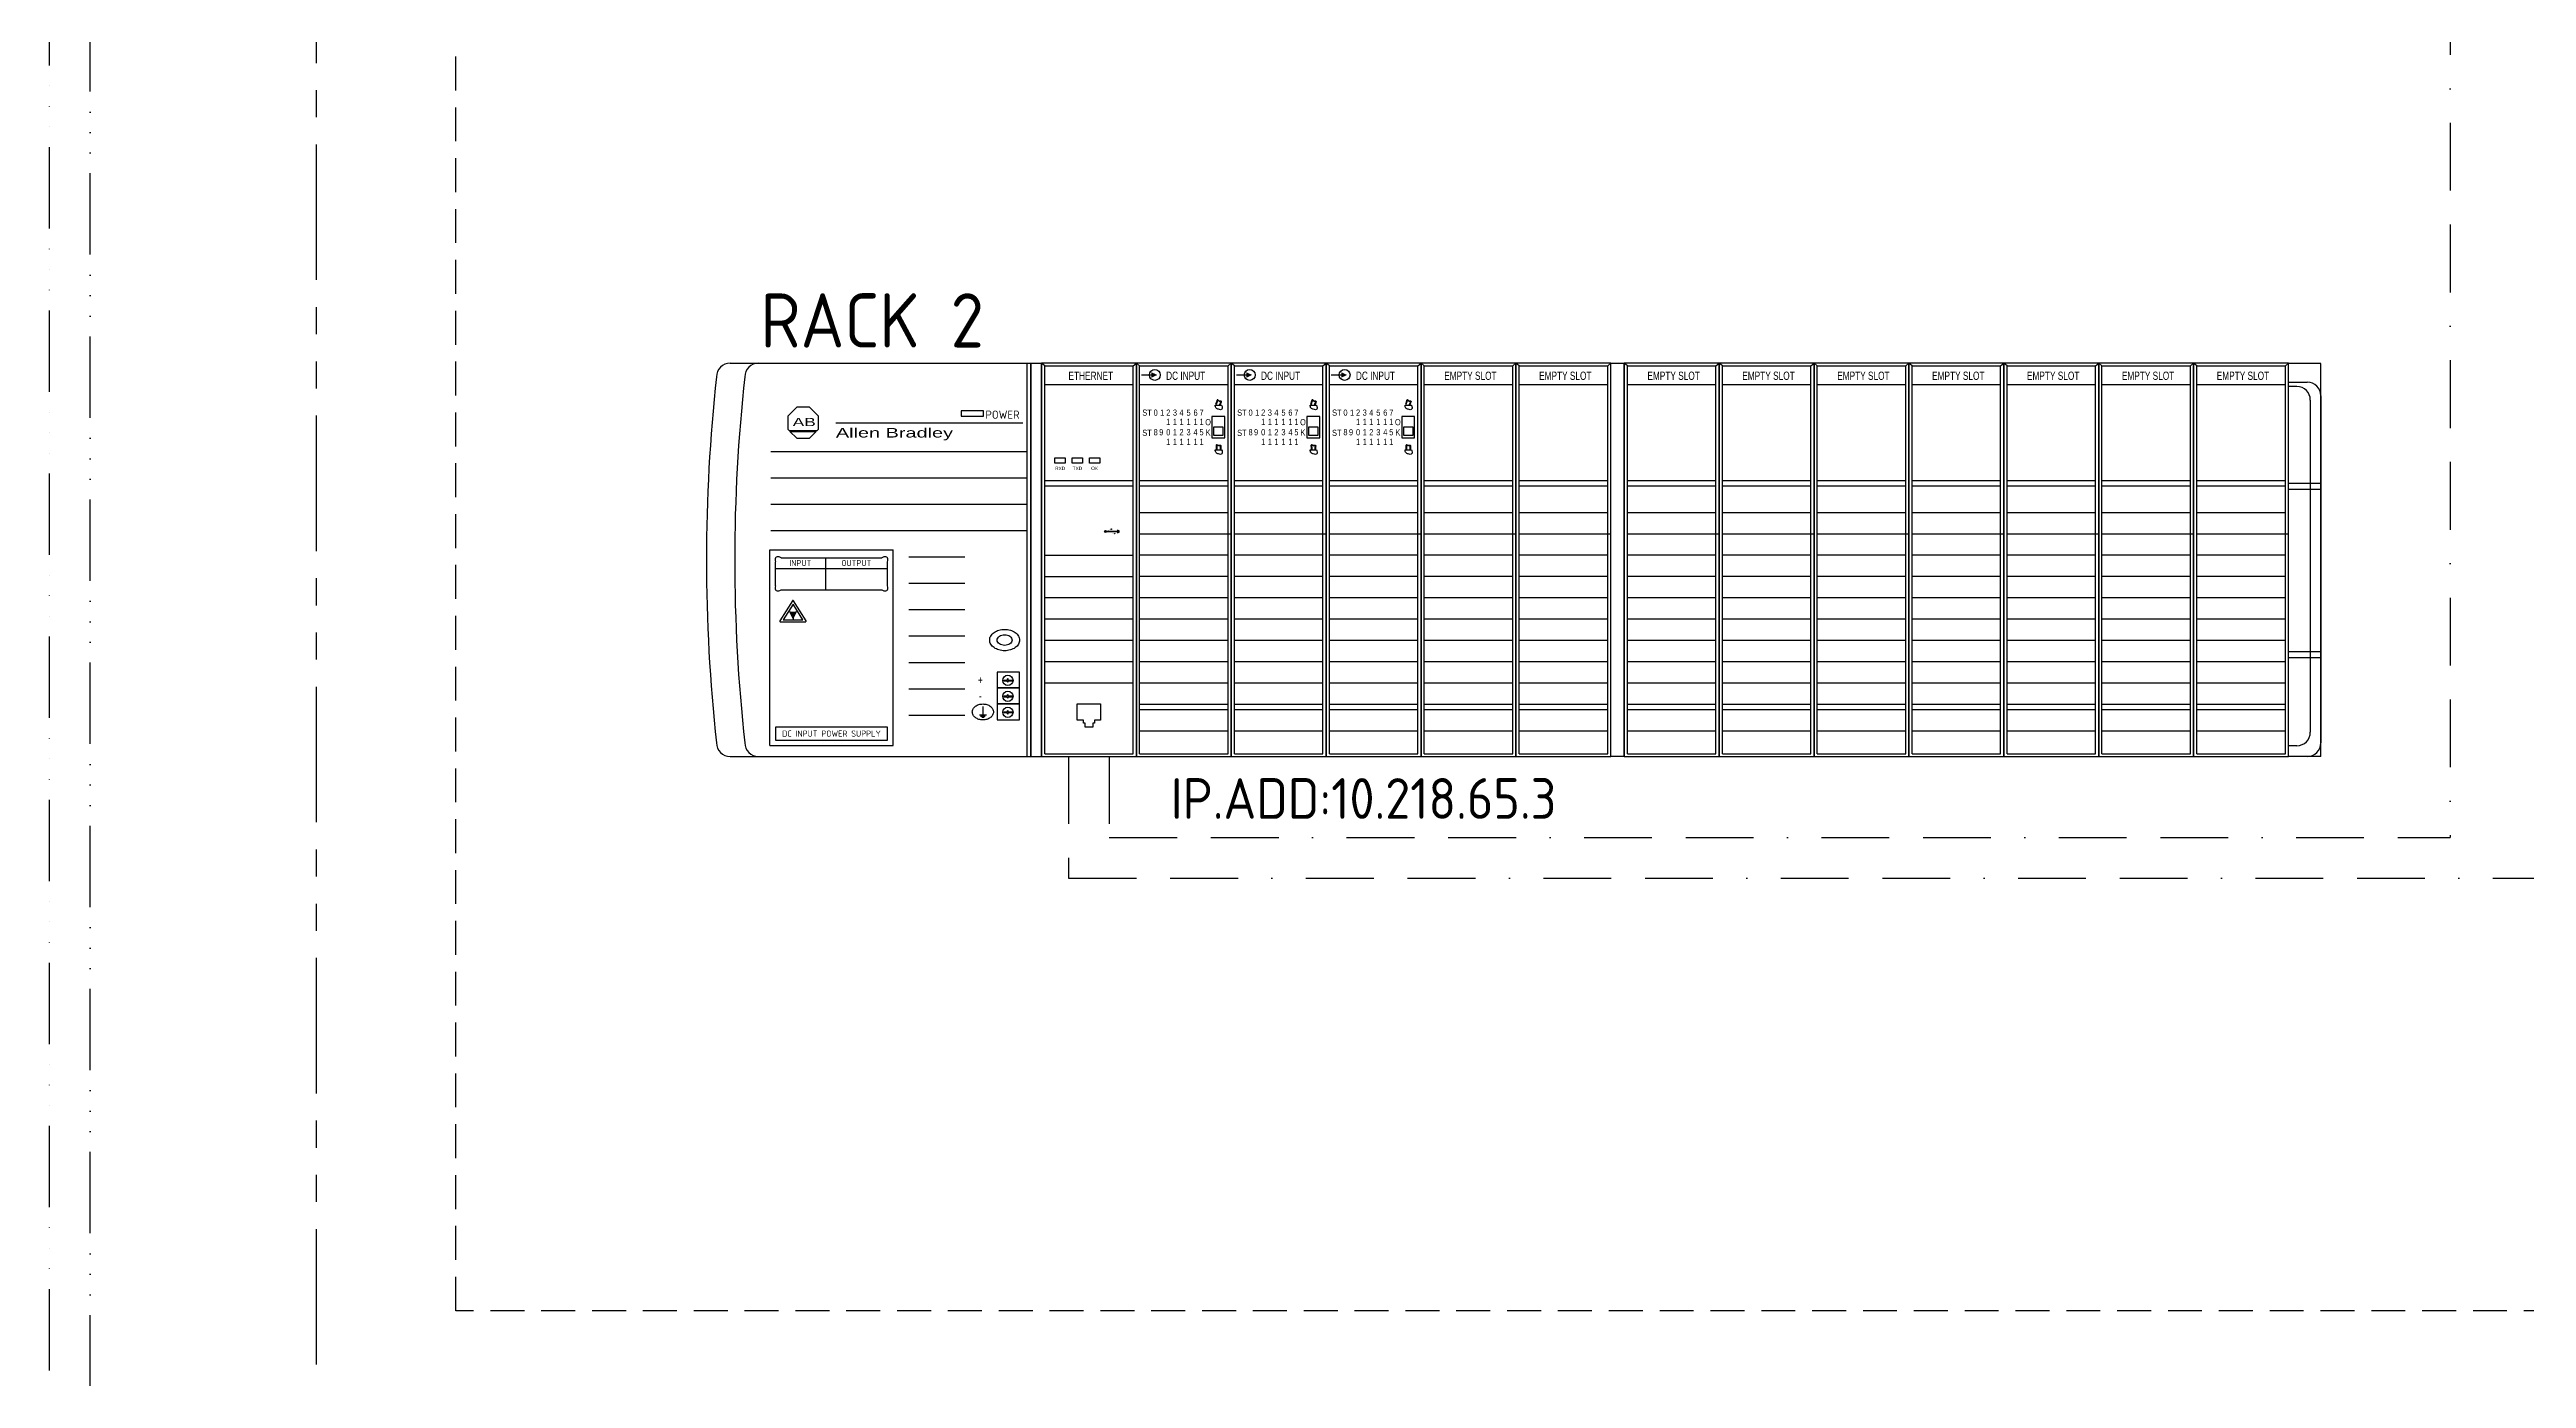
# Model space of a CAD drawing. Header units: inches. Extents: x -3706 to 19254, y 6721 to 14509.
# Drawn here: x 9928 to 11756, y 10017 to 10997 of the extents above; entities that cross this region are included whole.
import ezdxf
from ezdxf.enums import TextEntityAlignment as Align

# ---------------------------------------------------------------- set-up
doc = ezdxf.new("R2010")
doc.units = ezdxf.units.IN
doc.header["$LTSCALE"] = 100
doc.header["$MEASUREMENT"] = 0
for name, pattern in [('ACAD_ISO14W100', [24, 12, -3, 0, -3, 0, -3, 0, -3]), ('BORDER', [1.75, 0.5, -0.25, 0.5, -0.25, 0, -0.25]), ('HIDDEN', [0.375, 0.25, -0.125]), ('PHANTOM', [2.5, 1.25, -0.25, 0.25, -0.25, 0.25, -0.25])]:
    doc.linetypes.add(name, pattern=pattern)
doc.layers.add('NOTATIONS', color=7, linetype='Continuous')
doc.layers.add('STEXT', color=2, linetype='Continuous')
doc.styles.add('ALLEN', font='swissi.ttf', dxfattribs={"width": 1.5})
doc.styles.add('ISO3098B', font='iso3098b.shx')
doc.styles.add('STYLE1', font='isocp2.shx', dxfattribs={"height": 25})

# ---------------------------------------------------------------- blocks, each defined once
blk = doc.blocks.new('1756-DI')
at = {"color": 2, "linetype": 'Continuous'}
for p, q in [((6197.89, 4042.65), (6197.89, 4187.64)), ((6197.89, 4042.65), (6197.89, 4187.64)), ((6197.89, 4187.64), (6197.89, 4042.65)), ((6232.89, 4187.64), (6197.89, 4187.64)), ((6197.89, 4042.65), (6197.89, 4187.64)), ((6197.89, 4042.65), (6197.89, 4187.64)), ((6199.07, 4162.11), (6199.07, 4186.66)), ((6199.07, 4186.66), (6231.71, 4186.66)), ((6199.07, 4043.63), (6199.07, 4186.66)), ((6231.71, 4043.63), (6231.71, 4186.66)), ((6232.89, 4042.65), (6232.89, 4187.64)), ((6199.07, 4179.79), (6231.71, 4179.79)), ((6197.89, 4042.65), (6232.89, 4042.65))]:
    blk.add_line(p, q, dxfattribs=at)
for points in [[(6199.07, 4186.66), (6197.89, 4187.64)], [(6199.07, 4186.66), (6197.89, 4187.64)], [(6231.71, 4186.66), (6232.89, 4187.64)], [(6199.79, 4183.33), (6203.88, 4183.33)], [(6227.51, 4173.63), (6227.1, 4172.49)], [(6227.66, 4173.36), (6227.32, 4172.42)], [(6228.23, 4173.9), (6228.77, 4173.7)], [(6228.75, 4172.96), (6228.41, 4172.02)], [(6229.04, 4173.07), (6228.62, 4171.94)], [(6227.32, 4156.91), (6227.32, 4155.73)], [(6227.92, 4157.4), (6228.51, 4157.4)], [(6228.98, 4156.91), (6228.98, 4155.73)], [(6227.56, 4156.71), (6227.56, 4155.73)], [(6228.75, 4156.71), (6228.75, 4155.73)], [(6199.07, 4144.44), (6231.71, 4144.44)], [(6199.07, 4142.47), (6231.71, 4142.47)], [(6199.07, 4132.65), (6231.71, 4132.65)], [(6199.07, 4124.8), (6232.89, 4124.8)], [(6199.07, 4116.94), (6231.71, 4116.94)], [(6199.07, 4109.08), (6231.71, 4109.08)], [(6199.07, 4101.23), (6231.71, 4101.23)], [(6199.07, 4093.37), (6231.71, 4093.37)], [(6199.07, 4085.52), (6231.71, 4085.52)], [(6199.07, 4077.66), (6231.71, 4077.66)], [(6199.07, 4069.8), (6231.71, 4069.8)], [(6199.07, 4061.95), (6231.71, 4061.95)], [(6199.07, 4059.98), (6231.71, 4059.98)], [(6199.07, 4052.13), (6231.71, 4052.13)], [(6199.07, 4043.63), (6231.71, 4043.63)]]:
    blk.add_lwpolyline(points, dxfattribs=at)
for points in [[(6225.78, 4160.15), (6230.52, 4160.15), (6230.52, 4168), (6225.78, 4168)], [(6226.38, 4161.13), (6229.93, 4161.13), (6229.93, 4164.07), (6226.38, 4164.07)]]:
    blk.add_lwpolyline(points, close=True, dxfattribs=at)
for points in [[(6228.15, 4170.71, -0.119506), (6227.7, 4170.82, -0.104857), (6227.32, 4171.14, -0.089155), (6227.06, 4171.62, -0.080535), (6226.97, 4172.19), (6229.34, 4172.19)], [(6228.23, 4173.9, 0.094503), (6227.95, 4174.11, 0.201996), (6227.72, 4174.13, 0.204226), (6227.57, 4173.97, 0.095925), (6227.51, 4173.63, 0.051944)], [(6228.38, 4173.63, 0.094503), (6228.1, 4173.84, 0.201996), (6227.87, 4173.87, 0.204226), (6227.72, 4173.7, 0.095925), (6227.66, 4173.36, 0.051944)], [(6229.34, 4172.19, -0.083943), (6229.57, 4171.3, -0.185954), (6229.42, 4170.71, -0.227593), (6228.93, 4170.5, -0.109754), (6228.15, 4170.71, -0.05674)], [(6228.38, 4173.63, -0.0954), (6228.71, 4173.62, -0.1984), (6228.9, 4173.48, -0.1984), (6228.91, 4173.26, -0.0954), (6228.75, 4172.96, -0.051904)], [(6228.66, 4173.74, -0.0954), (6229, 4173.73, -0.1984), (6229.18, 4173.59, -0.1984), (6229.2, 4173.37, -0.0954), (6229.04, 4173.07, -0.051904)], [(6227.92, 4157.4, 0.094568), (6227.59, 4157.51, 0.201764), (6227.36, 4157.46, 0.203993), (6227.27, 4157.24, 0.095994), (6227.32, 4156.91, 0.052022)], [(6228.15, 4157.2, 0.094568), (6227.83, 4157.31, 0.201764), (6227.6, 4157.26, 0.203993), (6227.51, 4157.05, 0.095994), (6227.56, 4156.71, 0.052022)], [(6228.15, 4157.2, -0.095462), (6228.47, 4157.31, -0.198168), (6228.69, 4157.25, -0.198168), (6228.79, 4157.04, -0.095462), (6228.75, 4156.71, -0.05198)], [(6228.39, 4157.4, -0.095462), (6228.71, 4157.5, -0.198168), (6228.93, 4157.45, -0.198168), (6229.03, 4157.24, -0.095462), (6228.98, 4156.91, -0.05198)], [(6228.15, 4154.26, -0.119506), (6227.7, 4154.37, -0.104857), (6227.32, 4154.69, -0.089155), (6227.06, 4155.16, -0.080535), (6226.97, 4155.73), (6229.34, 4155.73)], [(6229.34, 4155.73, -0.083943), (6229.57, 4154.84, -0.185954), (6229.42, 4154.25, -0.227593), (6228.93, 4154.05, -0.109754), (6228.15, 4154.26, -0.05674)]]:
    blk.add_lwpolyline(points, format="xyb", dxfattribs=at)
blk.add_circle((6204.7, 4183.33), 2.01, dxfattribs=at)
at = {"color": 2}
for points in [[(6203.44, 4184.34), (6205.63, 4183.33), (6203.44, 4182.31)], [(6203.44, 4184.34), (6203.44, 4182.31), (6203.44, 4184.34)]]:
    blk.add_solid(points, dxfattribs=at)
at = {"layer": 'NOTATIONS', "color": 2, "width": 0.75}
for s, height, p in [('ST', 2.283, (6200.07, 4169.44)), ('0', 2.28, (6204.25, 4169.44)), ('1', 2.28, (6206.7, 4169.44)), ('2', 2.28, (6208.9, 4169.44)), ('1', 2.28, (6208.9, 4166.02)), ('3', 2.28, (6211.36, 4169.44)), ('1', 2.28, (6211.36, 4166.02)), ('4', 2.28, (6213.77, 4169.44)), ('1', 2.28, (6213.77, 4166.02)), ('5', 2.28, (6216.38, 4169.44)), ('1', 2.28, (6216.38, 4166.02)), ('6', 2.28, (6218.95, 4169.44)), ('1', 2.28, (6218.95, 4166.02)), ('7', 2.28, (6221.16, 4169.44)), ('1', 2.28, (6221.16, 4166.02)), ('ST', 2.283, (6200.07, 4162)), ('8', 2.28, (6204.25, 4162.21)), ('9', 2.28, (6206.29, 4162.21)), ('0', 2.28, (6208.9, 4162.21)), ('1', 2.28, (6208.9, 4158.65)), ('1', 2.28, (6211.36, 4162.21)), ('1', 2.28, (6211.36, 4158.65)), ('2', 2.28, (6213.77, 4162.21)), ('1', 2.28, (6213.77, 4158.65)), ('3', 2.28, (6216.38, 4162.21)), ('1', 2.28, (6216.38, 4158.65)), ('4', 2.28, (6218.95, 4162.21)), ('1', 2.28, (6218.95, 4158.65)), ('5', 2.28, (6221.16, 4162.21)), ('1', 2.28, (6221.16, 4158.65))]:
    blk.add_text(s, height=height, dxfattribs=at).set_placement(p, align=Align.MIDDLE_LEFT)
for s, p in [('O', (6224.33, 4165.93)), ('K', (6224.33, 4162.12))]:
    blk.add_text(s, height=2.28, dxfattribs=at).set_placement(p, align=Align.MIDDLE_CENTER)
at = {"layer": 'STEXT', "color": 2, "width": 0.75}
blk.add_text('DC INPUT', height=3.044, dxfattribs=at).set_placement((6216.07, 4180.61), align=Align.BOTTOM_CENTER)
blk = doc.blocks.new('1756-N2')
at = {"color": 3, "linetype": 'Continuous'}
for p, q in [((6404.4, 4187.64), (6369.4, 4187.64)), ((6369.4, 4042.65), (6369.4, 4187.64)), ((6369.4, 4187.64), (6369.4, 4042.65)), ((6369.4, 4042.65), (6369.4, 4187.64)), ((6370.59, 4186.66), (6403.22, 4186.66)), ((6370.59, 4162.11), (6370.59, 4186.66)), ((6370.59, 4043.63), (6370.59, 4186.66)), ((6403.22, 4162.11), (6403.22, 4186.66)), ((6403.22, 4043.63), (6403.22, 4186.66)), ((6404.4, 4042.65), (6404.4, 4187.64)), ((6370.59, 4179.79), (6403.22, 4179.79)), ((6369.4, 4042.65), (6404.4, 4042.65))]:
    blk.add_line(p, q, dxfattribs=at)
for points in [[(6370.59, 4186.66), (6369.4, 4187.64)], [(6370.59, 4186.66), (6369.4, 4187.64)], [(6403.22, 4186.66), (6404.4, 4187.64)], [(6403.22, 4186.66), (6404.4, 4187.64)], [(6403.22, 4130.69), (6403.22, 4178.8)], [(6370.59, 4144.44), (6403.22, 4144.44)], [(6370.59, 4142.47), (6403.22, 4142.47)], [(6370.59, 4132.65), (6403.22, 4132.65)], [(6370.59, 4124.8), (6404.4, 4124.8)], [(6370.59, 4116.94), (6403.22, 4116.94)], [(6370.59, 4109.08), (6403.22, 4109.08)], [(6370.59, 4101.23), (6403.22, 4101.23)], [(6370.59, 4093.37), (6403.22, 4093.37)], [(6370.59, 4085.52), (6403.22, 4085.52)], [(6370.59, 4077.66), (6403.22, 4077.66)], [(6370.59, 4069.8), (6403.22, 4069.8)], [(6370.59, 4061.95), (6403.22, 4061.95)], [(6370.59, 4059.98), (6403.22, 4059.98)], [(6370.59, 4052.13), (6403.22, 4052.13)], [(6370.59, 4043.63), (6403.22, 4043.63)]]:
    blk.add_lwpolyline(points, dxfattribs=at)
at = {"layer": 'STEXT', "color": 3, "width": 0.75}
blk.add_text('EMPTY SLOT', height=3.044, dxfattribs=at).set_placement((6387.59, 4180.61), align=Align.BOTTOM_CENTER)
blk = doc.blocks.new('1756-END')
at = {"color": 3}
for p, q in [((5205.83, 3914.76), (5193.89, 3914.76)), ((5193.89, 3769.76), (5193.89, 3914.76)), ((5205.83, 3769.76), (5205.83, 3914.76)), ((5193.89, 3907.8), (5200.83, 3907.8)), ((5196.94, 3906.23), (5193.89, 3906.23)), ((5201.94, 3901.23), (5201.94, 3778.76)), ((5205.83, 3902.8), (5205.83, 3774.76)), ((5193.89, 3870.56), (5205.83, 3870.56)), ((5193.89, 3868.35), (5205.83, 3868.35)), ((5193.89, 3808.52), (5205.83, 3808.52)), ((5193.89, 3806.31), (5205.83, 3806.31)), ((5196.94, 3773.76), (5193.89, 3773.76)), ((5205.83, 3769.76), (5193.89, 3769.76)), ((5205.83, 3769.76), (5196.94, 3769.76))]:
    blk.add_line(p, q, dxfattribs=at)
for centre, start, end in [((5196.94, 3901.23), 0, 90), ((5200.83, 3902.8), 0, 90), ((5196.94, 3778.76), 270, 0), ((5200.83, 3774.76), 270, 0)]:
    blk.add_arc(centre, 5, start, end, dxfattribs=at)
blk = doc.blocks.new('1756-POWER SUPPLY')
at = {"color": 0}
for p, q in [((5018.78, 3911.3), (5133.65, 3911.3)), ((5129.7, 3766.3), (5129.7, 3911.3)), ((5133.65, 3766.3), (5133.65, 3911.3)), ((5033.76, 3878.81), (5128.32, 3878.81)), ((5033.76, 3869.08), (5128.32, 3869.08)), ((5033.76, 3859.36), (5128.32, 3859.36)), ((5033.76, 3849.63), (5128.32, 3849.63)), ((5084.7, 3839.9), (5105.31, 3839.9)), ((5084.7, 3830.18), (5105.31, 3830.18)), ((5084.7, 3820.45), (5105.31, 3820.45)), ((5084.7, 3810.72), (5105.31, 3810.72)), ((5084.7, 3800.99), (5105.31, 3800.99)), ((5084.7, 3791.27), (5105.31, 3791.27)), ((5084.7, 3781.54), (5105.31, 3781.54)), ((5018.78, 3766.3), (5133.65, 3766.3))]:
    blk.add_line(p, q, dxfattribs=at)
at = {"color": 7, "linetype": 'Continuous'}
for p, q in [((5128.32, 3766.3), (5128.32, 3911.3)), ((5129.7, 3911.3), (5129.7, 3766.3)), ((5129.7, 3911.3), (5129.7, 3766.3)), ((5057.8, 3889.38), (5126.74, 3889.38)), ((5037.57, 3839.53), (5074.8, 3839.53)), ((5035.5, 3835.59), (5076.87, 3835.59)), ((5037.57, 3827.75), (5074.8, 3827.75)), ((5117.29, 3791.54), (5125.56, 3791.54)), ((5117.29, 3785.64), (5125.56, 3785.64))]:
    blk.add_line(p, q, dxfattribs=at)
for p, q in [((5040.54, 3886.5), (5050.91, 3886.5)), ((5040.86, 3886.19), (5050.59, 3886.19)), ((5119.36, 3794.48), (5119.36, 3794.48)), ((5119.36, 3794.23), (5119.36, 3794.23)), ((5119.7, 3794.48), (5121.13, 3794.48)), ((5119.7, 3794.23), (5121.13, 3794.23)), ((5121.13, 3796.25), (5121.13, 3796.25)), ((5121.13, 3794.48), (5121.13, 3794.89)), ((5121.13, 3793.82), (5121.13, 3794.23)), ((5121.13, 3792.46), (5121.13, 3792.47)), ((5121.38, 3796.25), (5121.38, 3796.25)), ((5121.38, 3794.48), (5121.38, 3794.89)), ((5121.38, 3794.48), (5122.81, 3794.48)), ((5121.38, 3793.82), (5121.38, 3794.23)), ((5121.38, 3794.23), (5122.81, 3794.23)), ((5121.38, 3792.46), (5121.38, 3792.47)), ((5123.15, 3794.48), (5123.15, 3794.48)), ((5123.15, 3794.23), (5123.15, 3794.23)), ((5119.36, 3788.59), (5119.36, 3788.59)), ((5119.36, 3788.34), (5119.36, 3788.34)), ((5119.36, 3782.7), (5119.36, 3782.7)), ((5119.36, 3782.45), (5119.36, 3782.45)), ((5119.7, 3788.59), (5121.13, 3788.59)), ((5119.7, 3788.34), (5121.13, 3788.34)), ((5119.7, 3782.7), (5121.13, 3782.7)), ((5119.7, 3782.45), (5121.13, 3782.45)), ((5121.13, 3788.59), (5121.13, 3789)), ((5121.13, 3787.93), (5121.13, 3788.34)), ((5121.13, 3782.7), (5121.13, 3783.11)), ((5121.13, 3782.04), (5121.13, 3782.45)), ((5121.38, 3788.59), (5121.38, 3789)), ((5121.38, 3788.59), (5122.81, 3788.59)), ((5121.38, 3787.93), (5121.38, 3788.34)), ((5121.38, 3788.34), (5122.81, 3788.34)), ((5121.38, 3782.7), (5121.38, 3783.11)), ((5121.38, 3782.7), (5122.81, 3782.7)), ((5121.38, 3782.04), (5121.38, 3782.45)), ((5121.38, 3782.45), (5122.81, 3782.45)), ((5123.15, 3788.59), (5123.15, 3788.59)), ((5123.15, 3788.34), (5123.15, 3788.34)), ((5123.15, 3782.7), (5123.15, 3782.7)), ((5123.15, 3782.45), (5123.15, 3782.45))]:
    blk.add_line(p, q)
at = {"color": 1, "linetype": 'Continuous'}
for p, q in [((5033.44, 3842.48), (5078.94, 3842.48)), ((5125.56, 3797.43), (5117.29, 3797.43)), ((5117.29, 3797.43), (5117.29, 3791.54)), ((5117.29, 3791.54), (5117.29, 3785.64)), ((5125.56, 3791.54), (5117.29, 3791.54)), ((5125.56, 3791.54), (5125.56, 3797.43)), ((5125.56, 3785.64), (5125.56, 3791.54)), ((5117.29, 3785.64), (5117.29, 3779.75)), ((5125.56, 3785.64), (5117.29, 3785.64)), ((5125.56, 3779.75), (5125.56, 3785.64)), ((5117.29, 3779.75), (5125.56, 3779.75)), ((5033.44, 3770.3), (5078.94, 3770.3))]:
    blk.add_line(p, q, dxfattribs=at)
for points in [[(5050.91, 3886.5), (5051.42, 3887.02), (5051.42, 3891.74), (5048.09, 3895.08), (5043.36, 3895.08), (5040.03, 3891.74), (5040.03, 3887.02), (5040.54, 3886.5)], [(5040.86, 3886.19), (5043.36, 3883.68), (5048.09, 3883.68), (5050.59, 3886.19)]]:
    blk.add_lwpolyline(points)
at = {"color": 7, "linetype": 'Continuous'}
for points in [[(5103.99, 3891.73), (5112.27, 3891.73), (5112.27, 3893.69), (5103.99, 3893.69)], [(5041.99, 3822.46), (5038.4, 3816.73), (5045.58, 3816.73)], [(5035.5, 3772.33), (5076.87, 3772.33), (5076.87, 3777.11), (5035.5, 3777.11)]]:
    blk.add_lwpolyline(points, close=True, dxfattribs=at)
at = {"color": 1, "linetype": 'Continuous'}
for points in [[(5033.44, 3770.3), (5033.44, 3842.48)], [(5078.94, 3770.3), (5078.94, 3842.48)]]:
    blk.add_lwpolyline(points, dxfattribs=at)
at = {"color": 7, "linetype": 'Continuous'}
for points in [[(5037.58, 3839.53, 0.07101), (5036.56, 3839.92, 0.198286), (5035.81, 3839.79, 0.198286), (5035.44, 3839.12, 0.095566), (5035.5, 3838.06, 0.055979)], [(5076.87, 3838.06, 0.098669), (5076.94, 3839.16, 0.198286), (5076.57, 3839.82, 0.198286), (5075.82, 3839.96, 0.098669), (5074.8, 3839.53, 0.055979)], [(5035.5, 3829.22, 0.098669), (5035.44, 3828.12, 0.198286), (5035.8, 3827.46, 0.198286), (5036.55, 3827.32, 0.098669), (5037.57, 3827.75, 0.055979)], [(5074.8, 3827.75, 0.098669), (5075.82, 3827.32, 0.198286), (5076.57, 3827.46, 0.198286), (5076.94, 3828.12, 0.098669), (5076.87, 3829.22, 0.055979)]]:
    blk.add_lwpolyline(points, format="xyb", dxfattribs=at)
for points in [[(5035.5, 3829.22), (5035.5, 3838.06)], [(5054.12, 3827.75), (5054.12, 3839.53)], [(5076.87, 3829.22), (5076.87, 3838.06)], [(5041.99, 3818.94), (5041.99, 3816.73)], [(5112.02, 3784.66), (5112.02, 3781.6)], [(5110.72, 3781.6), (5113.32, 3781.6)], [(5111.16, 3781.17), (5112.89, 3781.17)], [(5111.59, 3780.73), (5112.45, 3780.73)]]:
    blk.add_lwpolyline(points, dxfattribs=at)
for points in [[(5037.15, 3816.29, 0.57735), (5037.35, 3815.96), (5046.58, 3815.96, 0.57735), (5046.79, 3816.29), (5042.17, 3823.66, 0.577349), (5041.76, 3823.66)], [(5114.53, 3809.21, -0.132462), (5114.95, 3810.71, -0.10669), (5116.15, 3811.99, -0.083191), (5117.94, 3812.84, -0.071839), (5120.05, 3813.14, -0.071839), (5122.16, 3812.84, -0.083191), (5123.95, 3811.99, -0.10669), (5125.14, 3810.71, -0.132462), (5125.56, 3809.21, -0.132462), (5125.14, 3807.71, -0.10669), (5123.95, 3806.43, -0.083191), (5122.16, 3805.58, -0.071839), (5120.05, 3805.28, -0.071839), (5117.94, 3805.58, -0.083191), (5116.15, 3806.43, -0.10669), (5114.95, 3807.71, -0.132462)], [(5117.29, 3809.21, -0.132462), (5117.5, 3809.96, -0.10669), (5118.1, 3810.6, -0.083191), (5118.99, 3811.03, -0.071839), (5120.05, 3811.18, -0.071839), (5121.1, 3811.03, -0.083191), (5122, 3810.6, -0.10669), (5122.6, 3809.96, -0.132462), (5122.81, 3809.21, -0.132462), (5122.6, 3808.46, -0.10669), (5122, 3807.82, -0.083191), (5121.1, 3807.4, -0.071839), (5120.05, 3807.25, -0.071839), (5118.99, 3807.4, -0.083191), (5118.1, 3807.82, -0.10669), (5117.5, 3808.46, -0.132462)], [(5108.13, 3782.7, -0.125788), (5108.43, 3783.83, -0.105927), (5109.27, 3784.78, -0.08626), (5110.53, 3785.42, -0.076135), (5112.02, 3785.64, -0.076135), (5113.51, 3785.42, -0.08626), (5114.77, 3784.78, -0.105927), (5115.62, 3783.83, -0.125788), (5115.91, 3782.7, -0.125788), (5115.62, 3781.57, -0.105927), (5114.77, 3780.61, -0.08626), (5113.51, 3779.98, -0.076135), (5112.02, 3779.75, -0.076135), (5110.53, 3779.98, -0.08626), (5109.27, 3780.61, -0.105927), (5108.43, 3781.57, -0.125788)]]:
    blk.add_lwpolyline(points, format="xyb", close=True, dxfattribs=at)
for centre in [(5121.25, 3794.36), (5121.25, 3788.47), (5121.25, 3782.57)]:
    blk.add_circle(centre, 1.9)
at = {"color": 0}
for centre, radius, start, end in [((5018.78, 3906.3), 5, 90, 180), ((5029.22, 3906.3), 5, 90, 180), ((5620.4, 3838.8), 610.35, 173.65057, 186.34943), ((5630.83, 3838.8), 610.35, 173.65057, 186.34943), ((5018.78, 3771.3), 5, 180, 270), ((5029.22, 3771.3), 5, 180, 270)]:
    blk.add_arc(centre, radius, start, end, dxfattribs=at)
for centre, radius, start, end in [((5121.25, 3794.36), 1.56, 175.41167, 184.58833), ((5121.25, 3794.36), 0.55, 76.86941, 103.13059), ((5121.25, 3794.36), 0.55, 256.86941, 283.13059), ((5121.25, 3794.36), 1.56, 355.41167, 4.58833), ((5121.25, 3788.47), 1.56, 175.41167, 184.58833), ((5121.25, 3782.57), 1.56, 175.41167, 184.58833), ((5121.25, 3788.47), 0.55, 76.86941, 103.13059), ((5121.25, 3788.47), 0.55, 256.86941, 283.13059), ((5121.25, 3782.57), 0.55, 76.86941, 103.13059), ((5121.25, 3788.47), 1.56, 355.41167, 4.58833), ((5121.25, 3782.57), 1.56, 355.41167, 4.58833), ((5121.25, 3782.57), 0.55, 256.86941, 283.13059)]:
    blk.add_arc(centre, radius, start, end)
for points in [[(5041.99, 3816.73), (5040.91, 3819.5), (5040.35, 3820.02)], [(5041.99, 3816.73), (5040.35, 3820.02), (5041.15, 3819.73)], [(5041.99, 3816.73), (5041.37, 3818.9), (5040.91, 3819.5)], [(5041.99, 3816.73), (5041.15, 3819.73), (5041.99, 3819.63)], [(5041.99, 3816.73), (5041.71, 3818.22), (5041.37, 3818.9)], [(5041.99, 3816.73), (5042.83, 3819.73), (5043.63, 3820.02)], [(5041.99, 3816.73), (5043.63, 3820.02), (5043.07, 3819.5)], [(5041.99, 3816.73), (5041.99, 3819.63), (5042.83, 3819.73)], [(5041.99, 3816.73), (5043.07, 3819.5), (5042.61, 3818.9)], [(5041.99, 3816.73), (5042.61, 3818.9), (5042.27, 3818.22)], [(5041.99, 3816.73), (5041.92, 3817.49), (5041.71, 3818.22)], [(5041.99, 3816.73), (5042.27, 3818.22), (5042.06, 3817.49)], [(5041.99, 3816.73), (5042.06, 3817.49), (5041.99, 3816.73)]]:
    blk.add_solid(points)
at = {"color": 7, "style": 'ALLEN', "width": 1.5}
blk.add_text('AB', height=3.044, dxfattribs=at).set_placement((5046.13, 3889.62), align=Align.MIDDLE_CENTER)
at = {"color": 7, "width": 0.75}
for s, p in [('+', (5111.09, 3794.48)), ('-', (5111.09, 3788.59))]:
    blk.add_text(s, height=3.04, dxfattribs=at).set_placement(p, align=Align.MIDDLE_CENTER)
at = {"layer": 'STEXT', "color": 2, "style": 'ISO3098B'}
blk.add_text('POWER', height=3.044, dxfattribs=at).set_placement((5125.56, 3892.34), align=Align.MIDDLE_RIGHT)
at = {"layer": 'STEXT', "color": 2, "style": 'ALLEN', "width": 1.5}
blk.add_text('Allen Bradley', height=3.5, dxfattribs=at).set_placement((5057.8, 3885.66), align=Align.MIDDLE_LEFT)
at = {"layer": 'STEXT', "color": 2, "style": 'ISO3098B'}
for s, height, p in [('INPUT', 2.283, (5044.67, 3837.63)), ('OUTPUT', 2.283, (5065.35, 3837.63)), ('DC INPUT POWER SUPPLY', 2.2827, (5056.19, 3774.72))]:
    blk.add_text(s, height=height, dxfattribs=at).set_placement(p, align=Align.MIDDLE_CENTER)
blk = doc.blocks.new('1756EN2TR')
at = {"linetype": 'ByBlock'}
h = blk.add_hatch(color=2, dxfattribs=at)
edge = h.paths.add_edge_path()
edge.add_arc((142.55, 97.06), 0.375, 0, 360)
h.paths.add_polyline_path([(142.93, 97.09), (146.98, 97.09), (146.98, 97.02), (142.93, 97.02)])
h.paths.add_polyline_path([(147.77, 97.06), (146.98, 97.51), (146.98, 96.6)])
h = blk.add_hatch(color=2, dxfattribs=at)
edge = h.paths.add_edge_path()
edge.add_arc((144.74, 97.9), 0.0973, 0, 360)
h = blk.add_hatch(color=2, dxfattribs=at)
edge = h.paths.add_edge_path()
edge.add_arc((145.97, 96.22), 0.0973, 0, 360)
at = {"color": 2, "linetype": 'Continuous'}
for p, q in [((153.96, 159.05), (118.96, 159.05)), ((118.96, 14.06), (118.96, 159.05)), ((118.96, 159.05), (118.96, 14.06)), ((118.96, 14.06), (118.96, 159.05)), ((120.14, 158.07), (152.78, 158.07)), ((120.14, 133.52), (120.14, 158.07)), ((120.14, 15.04), (120.14, 158.07)), ((152.78, 133.52), (152.78, 158.07)), ((152.78, 15.04), (152.78, 158.07)), ((153.96, 14.06), (153.96, 159.05)), ((120.14, 151.2), (152.78, 151.2)), ((118.96, 14.06), (153.96, 14.06))]:
    blk.add_line(p, q, dxfattribs=at)
for points in [[(120.14, 158.07), (118.96, 159.05)], [(120.14, 158.07), (118.96, 159.05)], [(152.78, 158.07), (153.96, 159.05)], [(152.78, 158.07), (153.96, 159.05)], [(152.78, 102.1), (152.78, 150.22)], [(120.14, 115.85), (152.78, 115.85)], [(120.14, 113.88), (152.78, 113.88)], [(120.14, 88.35), (152.78, 88.35)], [(120.14, 80.49), (152.78, 80.49)], [(120.14, 72.64), (152.78, 72.64)], [(120.14, 64.78), (152.78, 64.78)], [(120.14, 56.93), (152.78, 56.93)], [(120.14, 49.07), (152.78, 49.07)], [(120.14, 41.21), (152.78, 41.21)], [(120.14, 15.04), (152.78, 15.04)]]:
    blk.add_lwpolyline(points, dxfattribs=at)
at = {"color": 2}
for points in [[(123.95, 122.2), (123.95, 124.23), (127.76, 124.23), (127.76, 122.2)], [(130.3, 122.2), (130.3, 124.23), (134.11, 124.23), (134.11, 122.2)], [(136.65, 122.2), (136.65, 124.23), (140.46, 124.23), (140.46, 122.2)]]:
    blk.add_lwpolyline(points, close=True, dxfattribs=at)
at = {"color": 2, "linetype": 'ByBlock'}
for points in [[(142.93, 97.09), (146.98, 97.09), (146.98, 97.02), (142.93, 97.02)], [(147.77, 97.06), (146.98, 97.51), (146.98, 96.6)]]:
    blk.add_lwpolyline(points, close=True, dxfattribs=at)
at = {"color": 2, "linetype": 'ByBlock', "const_width": 0.015}
for points in [[(143.36, 97.09), (143.93, 97.66), (144.74, 97.9)], [(144.58, 97.03), (145.16, 96.45), (145.97, 96.22)]]:
    blk.add_lwpolyline(points, dxfattribs=at)
at = {"color": 2}
for points in [[(134.4, 27.44), (132.17, 27.44), (132.17, 33.49), (140.75, 33.49), (140.75, 27.44), (138.51, 27.44)], [(135.03, 26.31), (134.4, 26.31), (134.4, 27.44)], [(138.51, 27.44), (138.51, 26.31), (137.88, 26.31)], [(137.88, 26.31), (137.88, 24.87), (135.03, 24.87), (135.03, 26.31)]]:
    blk.add_lwpolyline(points, dxfattribs=at)
at = {"color": 2, "linetype": 'ByBlock'}
for centre, radius in [((142.55, 97.06), 0.375), ((144.74, 97.9), 0.0973), ((145.97, 96.22), 0.0973)]:
    blk.add_circle(centre, radius, dxfattribs=at)
at = {"color": 2}
for s, p in [('RXD', (125.86, 119.66)), ('TXD', (132.21, 119.66)), ('OK', (138.56, 119.66))]:
    blk.add_text(s, height=1.27, dxfattribs=at).set_placement(p, align=Align.CENTER)
at = {"layer": 'STEXT', "color": 2, "width": 0.75}
blk.add_text('ETHERNET', height=3.044, dxfattribs=at).set_placement((137.14, 152.02), align=Align.BOTTOM_CENTER)

msp = doc.modelspace()

# ---------------------------------------------------------------- linework, layer by layer
at = {"color": 1, "linetype": 'PHANTOM', "ltscale": 0.8}
msp.add_line((10125.1, 12127.2), (10125.1, 8571.7), dxfattribs=at)
at = {"color": 20, "linetype": 'ACAD_ISO14W100', "ltscale": 0.05}
for p, q in [((9928.3, 9541.8), (9928.3, 11938.4)), ((9958.3, 9522.6), (9958.3, 11919.2))]:
    msp.add_line(p, q, dxfattribs=at)
at = {"color": 0, "linetype": 'BORDER'}
for p, q in [((11699.2, 11118.2), (11699.2, 10416)), ((10680.1, 10476), (10680.1, 10386)), ((10710.1, 10476), (10710.1, 10416)), ((10710.1, 10416), (11699.2, 10416)), ((10680.1, 10386), (11811.8, 10386))]:
    msp.add_line(p, q, dxfattribs=at)
at = {"color": 8, "linetype": 'HIDDEN'}
msp.add_lwpolyline([(10228.1, 11868.7), (12753.6, 11868.7), (12753.6, 10067), (10228.1, 10067)], close=True, dxfattribs=at)
at = {"color": 3}
msp.add_lwpolyline([(11080.1, 10765.8), (11090, 10765.8), (11090, 10475.8), (11080.1, 10475.8)], close=True, dxfattribs=at)

# ---------------------------------------------------------------- block references
at = {"color": 0, "xscale": 2, "yscale": 2, "zscale": 2}
for name, p in [('1756-POWER SUPPLY', (392.8, 2943.2)), ('1756-DI', (-1665.7, 2390.5)), ('1756-DI', (-1595.7, 2390.5)), ('1756-DI', (-1525.7, 2390.5)), ('1756-N2', (-1798.7, 2390.5)), ('1756-N2', (-1728.7, 2390.5)), ('1756-N2', (-1648.8, 2390.5)), ('1756-N2', (-1578.8, 2390.5)), ('1756-N2', (-1508.8, 2390.5)), ('1756-N2', (-1438.8, 2390.5)), ('1756-N2', (-1368.8, 2390.5)), ('1756-N2', (-1298.8, 2390.5)), ('1756-N2', (-1228.8, 2390.5)), ('1756-END', (1192.2, 2936.2))]:
    msp.add_blockref(name, p, dxfattribs=at)
at = {"xscale": 2.000376000069082, "yscale": 2.000376000069082, "zscale": 2.000376}
msp.add_blockref('1756EN2TR', (10422.1, 10447.6), dxfattribs=at)

# ---------------------------------------------------------------- texts
at = {"style": 'STYLE1'}
msp.add_text('RACK 2', height=40, dxfattribs=at).set_placement((10452.7, 10777.4))
msp.add_text('IP.ADD:10.218.65.3', height=30, dxfattribs=at).set_placement((10897.7, 10444.8, 49.9), align=Align.MIDDLE_CENTER)

doc.saveas('drawing.dxf')
